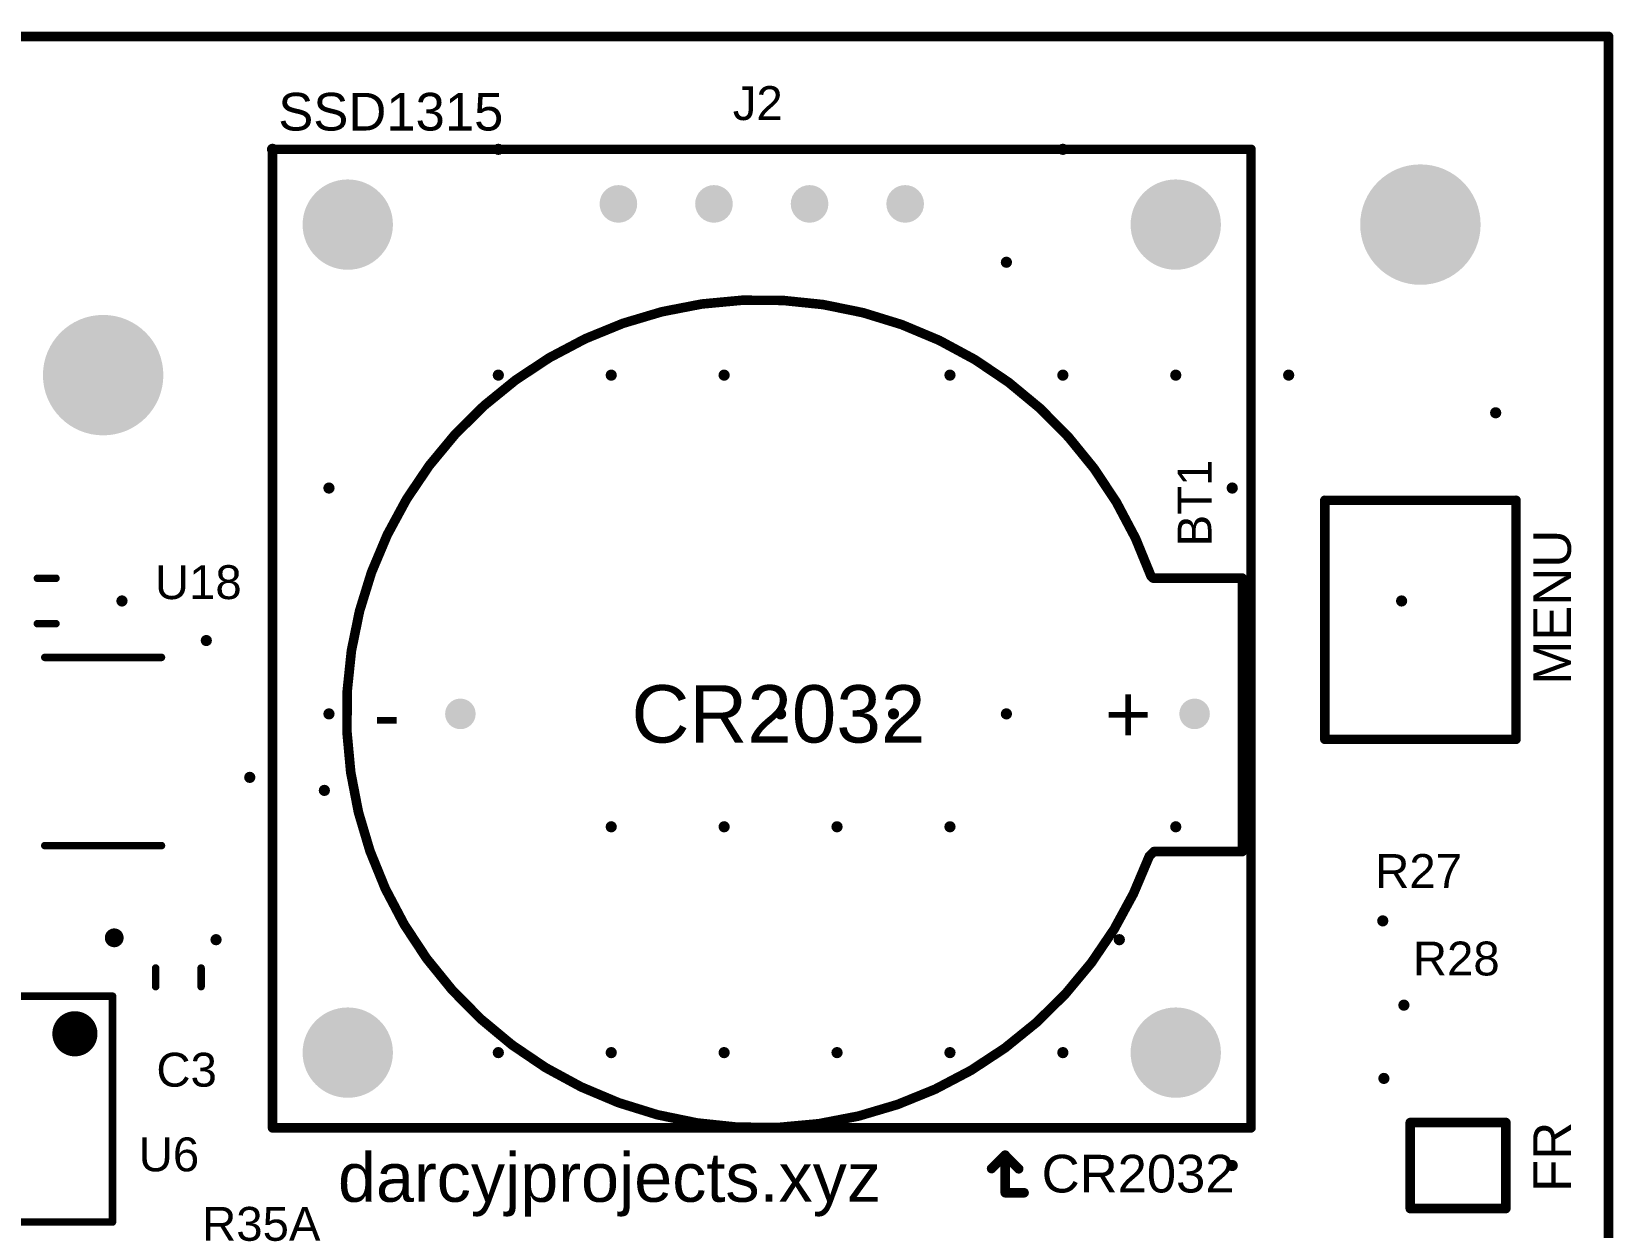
# Model space of a CAD drawing. Header units: inches. Extents: x 10 to 190, y 10 to 91.
# Drawn here: x 148.1 to 190.13, y 58.36 to 90.13 of the extents above; entities that cross this region are included whole.
import ezdxf

# ---------------------------------------------------------------- set-up
doc = ezdxf.new("R2010")
doc.units = ezdxf.units.IN
for name, color, linetype in [('Board Outline', 216, 'Continuous'), ('Pad Holes', 156, 'Continuous'), ('Top Overlay', 2, 'Continuous'), ('Via Holes', 16, 'Continuous')]:
    doc.layers.add(name, color=color, linetype=linetype)
doc.styles.add('Arial', font='', dxfattribs={"height": 0.2})
doc.styles.get('Arial').set_extended_font_data('Arial')

# ---------------------------------------------------------------- blocks, each defined once
blk = doc.blocks.new('OLED_096_SSD1315_45')
at = {"layer": 'Pad Holes'}
h = blk.add_hatch(color=7, dxfattribs=at)
edge = h.paths.add_edge_path()
edge.add_arc((-11, 11), 1.2, 0, 360)
h = blk.add_hatch(color=7, dxfattribs=at)
edge = h.paths.add_edge_path()
edge.add_arc((11, 11), 1.2, 0, 360)
h = blk.add_hatch(color=7, dxfattribs=at)
edge = h.paths.add_edge_path()
edge.add_arc((-3.81, 11.55), 0.5, 0, 360)
h = blk.add_hatch(color=7, dxfattribs=at)
edge = h.paths.add_edge_path()
edge.add_arc((-1.27, 11.55), 0.5, 0, 360)
h = blk.add_hatch(color=7, dxfattribs=at)
edge = h.paths.add_edge_path()
edge.add_arc((1.27, 11.55), 0.5, 0, 360)
h = blk.add_hatch(color=7, dxfattribs=at)
edge = h.paths.add_edge_path()
edge.add_arc((3.81, 11.55), 0.5, 0, 360)
h = blk.add_hatch(color=7, dxfattribs=at)
edge = h.paths.add_edge_path()
edge.add_arc((-11, -11), 1.2, 0, 360)
h = blk.add_hatch(color=7, dxfattribs=at)
edge = h.paths.add_edge_path()
edge.add_arc((11, -11), 1.2, 0, 360)
at = {"layer": 'Top Overlay'}
for points in [[(-13, -13, 0.254, 0.254, 0), (-13, 13, 0.254, 0.254, 0)], [(-13, 13, 0.254, 0.254, 0), (13, 13, 0.254, 0.254, 0)], [(13, -13, 0.254, 0.254, 0), (13, 13, 0.254, 0.254, 0)], [(-13, -13, 0.254, 0.254, 0), (13, -13, 0.254, 0.254, 0)]]:
    blk.add_lwpolyline(points, format="xyseb", dxfattribs=at)
for points in [[(-13.063, 13, 0.127, 0.127, 1), (-12.936, 13, 0.127, 0.127, 1)], [(-13.063, 13, 0.127, 0.127, 1), (-12.936, 13, 0.127, 0.127, 1)], [(12.936, 13, 0.127, 0.127, 1), (13.063, 13, 0.127, 0.127, 1)], [(12.936, 13, 0.127, 0.127, 1), (13.063, 13, 0.127, 0.127, 1)], [(-13.063, -13, 0.127, 0.127, 1), (-12.936, -13, 0.127, 0.127, 1)], [(-13.063, -13, 0.127, 0.127, 1), (-12.936, -13, 0.127, 0.127, 1)], [(12.936, -13, 0.127, 0.127, 1), (13.063, -13, 0.127, 0.127, 1)], [(12.936, -13, 0.127, 0.127, 1), (13.063, -13, 0.127, 0.127, 1)]]:
    blk.add_lwpolyline(points, format="xyseb", close=True, dxfattribs=at)
blk = doc.blocks.new('FP_C04_057_SN_MFG_78')
at = {"layer": 'Top Overlay'}
for points in [[(-1.55, 2.5, 0.2, 0.2, 0), (1.55, 2.5, 0.2, 0.2, 0)], [(-1.55, -2.5, 0.2, 0.2, 0), (1.55, -2.5, 0.2, 0.2, 0)]]:
    blk.add_lwpolyline(points, format="xyseb", dxfattribs=at)
for points in [[(-1.6, 2.5, 0.1, 0.1, 1), (-1.5, 2.5, 0.1, 0.1, 1)], [(1.5, 2.5, 0.1, 0.1, 1), (1.6, 2.5, 0.1, 0.1, 1)], [(-3.975, 1.905, 0.25, 0.25, 1), (-4.225, 1.905, 0.25, 0.25, 1)], [(-4.287, 1.905, 0.125, 0.125, 1), (-4.163, 1.905, 0.125, 0.125, 1)], [(-4.037, 1.905, 0.125, 0.125, 1), (-3.912, 1.905, 0.125, 0.125, 1)], [(-1.6, -2.5, 0.1, 0.1, 1), (-1.5, -2.5, 0.1, 0.1, 1)], [(1.5, -2.5, 0.1, 0.1, 1), (1.6, -2.5, 0.1, 0.1, 1)]]:
    blk.add_lwpolyline(points, format="xyseb", close=True, dxfattribs=at)
blk = doc.blocks.new('W16MK_1_N_98')
at = {"layer": 'Top Overlay'}
for points in [[(-4.425, 5.295, 0.25, 0.25, 1), (-4.675, 5.295, 0.25, 0.25, 1)], [(-4.737, 5.295, 0.125, 0.125, 1), (-4.613, 5.295, 0.125, 0.125, 1)], [(-4.487, 5.295, 0.125, 0.125, 1), (-4.362, 5.295, 0.125, 0.125, 1)], [(-3.05, 5.25, 0.1, 0.1, 1), (-2.95, 5.25, 0.1, 0.1, 1)], [(-3.05, 5.25, 0.1, 0.1, 1), (-2.95, 5.25, 0.1, 0.1, 1)], [(2.95, 5.25, 0.1, 0.1, 1), (3.05, 5.25, 0.1, 0.1, 1)], [(2.95, 5.25, 0.1, 0.1, 1), (3.05, 5.25, 0.1, 0.1, 1)], [(-1.7, 4.25, 0.6, 0.6, 1), (-2.3, 4.25, 0.6, 0.6, 1)], [(-2.45, 4.25, 0.3, 0.3, 1), (-2.15, 4.25, 0.3, 0.3, 1)], [(-1.85, 4.25, 0.3, 0.3, 1), (-1.55, 4.25, 0.3, 0.3, 1)], [(-3.05, -5.25, 0.1, 0.1, 1), (-2.95, -5.25, 0.1, 0.1, 1)], [(-3.05, -5.25, 0.1, 0.1, 1), (-2.95, -5.25, 0.1, 0.1, 1)], [(2.95, -5.25, 0.1, 0.1, 1), (3.05, -5.25, 0.1, 0.1, 1)], [(2.95, -5.25, 0.1, 0.1, 1), (3.05, -5.25, 0.1, 0.1, 1)]]:
    blk.add_lwpolyline(points, format="xyseb", close=True, dxfattribs=at)
for points in [[(3, 5.25, 0.2, 0.2, 0), (-3, 5.25, 0.2, 0.2, 0)], [(-3, -5.25, 0.2, 0.2, 0), (-3, 5.25, 0.2, 0.2, 0)], [(3, -5.25, 0.2, 0.2, 0), (3, 5.25, 0.2, 0.2, 0)], [(3, -5.25, 0.2, 0.2, 0), (-3, -5.25, 0.2, 0.2, 0)]]:
    blk.add_lwpolyline(points, format="xyseb", dxfattribs=at)
blk = doc.blocks.new('3_4_2_5_TACTILE_BUTTON_104')
at = {"layer": 'Top Overlay'}
for points in [[(-1.143, 1.27, 0.254, 0.254, 0), (1.143, 1.27, 0.254, 0.254, 0)], [(-1.143, 1.27, 0.254, 0.254, 0), (-1.143, -1.27, 0.254, 0.254, 0)], [(1.143, 1.27, 0.254, 0.254, 0), (1.143, -1.27, 0.254, 0.254, 0)], [(-1.143, -1.27, 0.254, 0.254, 0), (1.143, -1.27, 0.254, 0.254, 0)]]:
    blk.add_lwpolyline(points, format="xyseb", dxfattribs=at)
for points in [[(-1.2065, 1.27, 0.127, 0.127, 1), (-1.0795, 1.27, 0.127, 0.127, 1)], [(-1.2065, 1.27, 0.127, 0.127, 1), (-1.0795, 1.27, 0.127, 0.127, 1)], [(1.0795, 1.27, 0.127, 0.127, 1), (1.2065, 1.27, 0.127, 0.127, 1)], [(1.0795, 1.27, 0.127, 0.127, 1), (1.2065, 1.27, 0.127, 0.127, 1)], [(-1.2065, -1.27, 0.127, 0.127, 1), (-1.0795, -1.27, 0.127, 0.127, 1)], [(-1.2065, -1.27, 0.127, 0.127, 1), (-1.0795, -1.27, 0.127, 0.127, 1)], [(1.0795, -1.27, 0.127, 0.127, 1), (1.2065, -1.27, 0.127, 0.127, 1)], [(1.0795, -1.27, 0.127, 0.127, 1), (1.2065, -1.27, 0.127, 0.127, 1)]]:
    blk.add_lwpolyline(points, format="xyseb", close=True, dxfattribs=at)
blk = doc.blocks.new('6_6_3_1_TACTILE_BUTTON_107')
at = {"layer": 'Top Overlay'}
for points in [[(3.175, 2.54, 0.254, 0.254, 0), (-3.175, 2.54, 0.254, 0.254, 0)], [(-3.175, -2.54, 0.254, 0.254, 0), (-3.175, 2.54, 0.254, 0.254, 0)], [(3.175, -2.54, 0.254, 0.254, 0), (3.175, 2.54, 0.254, 0.254, 0)], [(-3.175, -2.54, 0.254, 0.254, 0), (3.175, -2.54, 0.254, 0.254, 0)]]:
    blk.add_lwpolyline(points, format="xyseb", dxfattribs=at)
for points in [[(-3.239, 2.54, 0.127, 0.127, 1), (-3.111, 2.54, 0.127, 0.127, 1)], [(-3.239, 2.54, 0.127, 0.127, 1), (-3.111, 2.54, 0.127, 0.127, 1)], [(3.111, 2.54, 0.127, 0.127, 1), (3.239, 2.54, 0.127, 0.127, 1)], [(3.111, 2.54, 0.127, 0.127, 1), (3.239, 2.54, 0.127, 0.127, 1)], [(-3.239, -2.54, 0.127, 0.127, 1), (-3.111, -2.54, 0.127, 0.127, 1)], [(-3.239, -2.54, 0.127, 0.127, 1), (-3.111, -2.54, 0.127, 0.127, 1)], [(3.111, -2.54, 0.127, 0.127, 1), (3.239, -2.54, 0.127, 0.127, 1)], [(3.111, -2.54, 0.127, 0.127, 1), (3.239, -2.54, 0.127, 0.127, 1)]]:
    blk.add_lwpolyline(points, format="xyseb", close=True, dxfattribs=at)
blk = doc.blocks.new('FP_CGA3E_0_3_0_1_IPC_A_208')
at = {"layer": 'Top Overlay'}
for points in [[(0.247, 0.603, 0.2, 0.2, 0), (-0.247, 0.603, 0.2, 0.2, 0)], [(0.247, -0.603, 0.2, 0.2, 0), (-0.247, -0.603, 0.2, 0.2, 0)]]:
    blk.add_lwpolyline(points, format="xyseb", dxfattribs=at)
for points in [[(-0.297, 0.603, 0.1, 0.1, 1), (-0.197, 0.603, 0.1, 0.1, 1)], [(0.197, 0.603, 0.1, 0.1, 1), (0.297, 0.603, 0.1, 0.1, 1)], [(-0.297, -0.603, 0.1, 0.1, 1), (-0.197, -0.603, 0.1, 0.1, 1)], [(0.197, -0.603, 0.1, 0.1, 1), (0.297, -0.603, 0.1, 0.1, 1)]]:
    blk.add_lwpolyline(points, format="xyseb", close=True, dxfattribs=at)
blk = doc.blocks.new('FP_CGA3E_0_3_0_1_IPC_A_234')
at = {"layer": 'Top Overlay'}
for points in [[(-0.247, 0.603, 0.2, 0.2, 0), (0.247, 0.603, 0.2, 0.2, 0)], [(-0.247, -0.603, 0.2, 0.2, 0), (0.247, -0.603, 0.2, 0.2, 0)]]:
    blk.add_lwpolyline(points, format="xyseb", dxfattribs=at)
for points in [[(-0.297, 0.603, 0.1, 0.1, 1), (-0.197, 0.603, 0.1, 0.1, 1)], [(0.197, 0.603, 0.1, 0.1, 1), (0.297, 0.603, 0.1, 0.1, 1)], [(-0.297, -0.603, 0.1, 0.1, 1), (-0.197, -0.603, 0.1, 0.1, 1)], [(0.197, -0.603, 0.1, 0.1, 1), (0.297, -0.603, 0.1, 0.1, 1)]]:
    blk.add_lwpolyline(points, format="xyseb", close=True, dxfattribs=at)
blk = doc.blocks.new('CR2032_HOLDER_TH_236')
at = {"layer": 'Pad Holes'}
h = blk.add_hatch(color=7, dxfattribs=at)
edge = h.paths.add_edge_path()
edge.add_arc((-9.754, 0), 0.406, 0, 360)
h = blk.add_hatch(color=7, dxfattribs=at)
edge = h.paths.add_edge_path()
edge.add_arc((9.754, 0), 0.406, 0, 360)
at = {"layer": 'Top Overlay'}
for points in [[(8.552, -3.779, 0.254, 0.254, -5.733906), (8.593, 3.668, 0.254, 0.254, 0)], [(8.593, 3.668, 0.254, 0.254, 0), (8.653, 3.607, 0.254, 0.254, 0)], [(8.653, 3.607, 0.254, 0.254, 0), (11.024, 3.607, 0.254, 0.254, 0)], [(11.024, 0, 0.254, 0.254, 0), (11.024, 3.607, 0.254, 0.254, 0)], [(11.024, -3.658, 0.254, 0.254, 0), (11.024, -0.051, 0.254, 0.254, 0)], [(8.552, -3.779, 0.254, 0.254, 0), (8.674, -3.658, 0.254, 0.254, 0)], [(8.674, -3.658, 0.254, 0.254, 0), (11.024, -3.658, 0.254, 0.254, 0)]]:
    blk.add_lwpolyline(points, format="xyseb", dxfattribs=at)
for points in [[(8.529, 3.668, 0.127, 0.127, 1), (8.656, 3.668, 0.127, 0.127, 1)], [(8.529, 3.668, 0.127, 0.127, 1), (8.656, 3.668, 0.127, 0.127, 1)], [(8.59, 3.607, 0.127, 0.127, 1), (8.717, 3.607, 0.127, 0.127, 1)], [(8.59, 3.607, 0.127, 0.127, 1), (8.717, 3.607, 0.127, 0.127, 1)], [(10.96, 3.607, 0.127, 0.127, 1), (11.087, 3.607, 0.127, 0.127, 1)], [(10.96, 3.607, 0.127, 0.127, 1), (11.087, 3.607, 0.127, 0.127, 1)], [(10.96, 0, 0.127, 0.127, 1), (11.087, 0, 0.127, 0.127, 1)], [(10.96, -0.051, 0.127, 0.127, 1), (11.087, -0.051, 0.127, 0.127, 1)], [(8.489, -3.779, 0.127, 0.127, 1), (8.616, -3.779, 0.127, 0.127, 1)], [(8.489, -3.779, 0.127, 0.127, 1), (8.616, -3.779, 0.127, 0.127, 1)], [(8.611, -3.658, 0.127, 0.127, 1), (8.738, -3.658, 0.127, 0.127, 1)], [(8.611, -3.658, 0.127, 0.127, 1), (8.738, -3.658, 0.127, 0.127, 1)], [(10.96, -3.658, 0.127, 0.127, 1), (11.087, -3.658, 0.127, 0.127, 1)], [(10.96, -3.658, 0.127, 0.127, 1), (11.087, -3.658, 0.127, 0.127, 1)]]:
    blk.add_lwpolyline(points, format="xyseb", close=True, dxfattribs=at)
at = {"layer": 'Top Overlay', "style": 'Arial'}
for s, p in [('CR2032', (-5.207, -0.762)), ('+', (7.366, -0.762)), ('-', (-12.065, -0.762))]:
    blk.add_text(s, height=1.524, rotation=360, dxfattribs=at).set_placement(p)

msp = doc.modelspace()

# ---------------------------------------------------------------- hatches: boundary and pattern name
at = {"layer": 'Pad Holes'}
h = msp.add_hatch(color=7, dxfattribs=at)
edge = h.paths.add_edge_path()
edge.add_arc((185, 85), 1.6, 0, 360)
h = msp.add_hatch(color=7, dxfattribs=at)
edge = h.paths.add_edge_path()
edge.add_arc((150, 81), 1.6, 0, 360)
at = {"layer": 'Via Holes'}
h = msp.add_hatch(color=7, dxfattribs=at)
edge = h.paths.add_edge_path()
edge.add_arc((154.5, 87), 0.15, 0, 360)
h = msp.add_hatch(color=7, dxfattribs=at)
edge = h.paths.add_edge_path()
edge.add_arc((160.5, 87), 0.15, 0, 360)
h = msp.add_hatch(color=7, dxfattribs=at)
edge = h.paths.add_edge_path()
edge.add_arc((175.5, 87), 0.15, 0, 360)
h = msp.add_hatch(color=7, dxfattribs=at)
edge = h.paths.add_edge_path()
edge.add_arc((174, 84), 0.15, 0, 360)
h = msp.add_hatch(color=7, dxfattribs=at)
edge = h.paths.add_edge_path()
edge.add_arc((160.5, 81), 0.15, 0, 360)
h = msp.add_hatch(color=7, dxfattribs=at)
edge = h.paths.add_edge_path()
edge.add_arc((163.5, 81), 0.15, 0, 360)
h = msp.add_hatch(color=7, dxfattribs=at)
edge = h.paths.add_edge_path()
edge.add_arc((166.5, 81), 0.15, 0, 360)
h = msp.add_hatch(color=7, dxfattribs=at)
edge = h.paths.add_edge_path()
edge.add_arc((172.5, 81), 0.15, 0, 360)
h = msp.add_hatch(color=7, dxfattribs=at)
edge = h.paths.add_edge_path()
edge.add_arc((175.5, 81), 0.15, 0, 360)
h = msp.add_hatch(color=7, dxfattribs=at)
edge = h.paths.add_edge_path()
edge.add_arc((178.5, 81), 0.15, 0, 360)
h = msp.add_hatch(color=7, dxfattribs=at)
edge = h.paths.add_edge_path()
edge.add_arc((181.5, 81), 0.15, 0, 360)
h = msp.add_hatch(color=7, dxfattribs=at)
edge = h.paths.add_edge_path()
edge.add_arc((187, 80), 0.15, 0, 360)
h = msp.add_hatch(color=7, dxfattribs=at)
edge = h.paths.add_edge_path()
edge.add_arc((156, 78), 0.15, 0, 360)
h = msp.add_hatch(color=7, dxfattribs=at)
edge = h.paths.add_edge_path()
edge.add_arc((180, 78), 0.15, 0, 360)
h = msp.add_hatch(color=7, dxfattribs=at)
edge = h.paths.add_edge_path()
edge.add_arc((150.5, 75), 0.15, 0, 360)
h = msp.add_hatch(color=7, dxfattribs=at)
edge = h.paths.add_edge_path()
edge.add_arc((184.5, 75), 0.15, 0, 360)
h = msp.add_hatch(color=7, dxfattribs=at)
edge = h.paths.add_edge_path()
edge.add_arc((152.741, 73.949), 0.15, 0, 360)
h = msp.add_hatch(color=7, dxfattribs=at)
edge = h.paths.add_edge_path()
edge.add_arc((156, 72), 0.15, 0, 360)
h = msp.add_hatch(color=7, dxfattribs=at)
edge = h.paths.add_edge_path()
edge.add_arc((168, 72), 0.15, 0, 360)
h = msp.add_hatch(color=7, dxfattribs=at)
edge = h.paths.add_edge_path()
edge.add_arc((171, 72), 0.15, 0, 360)
h = msp.add_hatch(color=7, dxfattribs=at)
edge = h.paths.add_edge_path()
edge.add_arc((174, 72), 0.15, 0, 360)
h = msp.add_hatch(color=7, dxfattribs=at)
edge = h.paths.add_edge_path()
edge.add_arc((153.896, 70.313), 0.15, 0, 360)
h = msp.add_hatch(color=7, dxfattribs=at)
edge = h.paths.add_edge_path()
edge.add_arc((155.878, 69.967), 0.15, 0, 360)
h = msp.add_hatch(color=7, dxfattribs=at)
edge = h.paths.add_edge_path()
edge.add_arc((163.5, 69), 0.15, 0, 360)
h = msp.add_hatch(color=7, dxfattribs=at)
edge = h.paths.add_edge_path()
edge.add_arc((166.5, 69), 0.15, 0, 360)
h = msp.add_hatch(color=7, dxfattribs=at)
edge = h.paths.add_edge_path()
edge.add_arc((169.5, 69), 0.15, 0, 360)
h = msp.add_hatch(color=7, dxfattribs=at)
edge = h.paths.add_edge_path()
edge.add_arc((172.5, 69), 0.15, 0, 360)
h = msp.add_hatch(color=7, dxfattribs=at)
edge = h.paths.add_edge_path()
edge.add_arc((178.5, 69), 0.15, 0, 360)
h = msp.add_hatch(color=7, dxfattribs=at)
edge = h.paths.add_edge_path()
edge.add_arc((184, 66.5), 0.15, 0, 360)
h = msp.add_hatch(color=7, dxfattribs=at)
edge = h.paths.add_edge_path()
edge.add_arc((153, 66), 0.15, 0, 360)
h = msp.add_hatch(color=7, dxfattribs=at)
edge = h.paths.add_edge_path()
edge.add_arc((177, 66), 0.15, 0, 360)
h = msp.add_hatch(color=7, dxfattribs=at)
edge = h.paths.add_edge_path()
edge.add_arc((184.562, 64.261), 0.15, 0, 360)
h = msp.add_hatch(color=7, dxfattribs=at)
edge = h.paths.add_edge_path()
edge.add_arc((160.5, 63), 0.15, 0, 360)
h = msp.add_hatch(color=7, dxfattribs=at)
edge = h.paths.add_edge_path()
edge.add_arc((163.5, 63), 0.15, 0, 360)
h = msp.add_hatch(color=7, dxfattribs=at)
edge = h.paths.add_edge_path()
edge.add_arc((166.5, 63), 0.15, 0, 360)
h = msp.add_hatch(color=7, dxfattribs=at)
edge = h.paths.add_edge_path()
edge.add_arc((169.5, 63), 0.15, 0, 360)
h = msp.add_hatch(color=7, dxfattribs=at)
edge = h.paths.add_edge_path()
edge.add_arc((172.5, 63), 0.15, 0, 360)
h = msp.add_hatch(color=7, dxfattribs=at)
edge = h.paths.add_edge_path()
edge.add_arc((175.5, 63), 0.15, 0, 360)
h = msp.add_hatch(color=7, dxfattribs=at)
edge = h.paths.add_edge_path()
edge.add_arc((184.03, 62.314), 0.15, 0, 360)
h = msp.add_hatch(color=7, dxfattribs=at)
edge = h.paths.add_edge_path()
edge.add_arc((180, 60), 0.15, 0, 360)

# ---------------------------------------------------------------- linework, layer by layer
at = {"layer": 'Board Outline'}
for points in [[(10, 90, 0.254, 0.254, 0), (190, 90, 0.254, 0.254, 0)], [(190, 10, 0.254, 0.254, 0), (190, 90, 0.254, 0.254, 0)]]:
    msp.add_lwpolyline(points, format="xyseb", dxfattribs=at)
msp.add_lwpolyline([(189.937, 90, 0.127, 0.127, 1), (190.064, 90, 0.127, 0.127, 1)], format="xyseb", close=True, dxfattribs=at)
msp.add_lwpolyline([(189.937, 90, 0.127, 0.127, 1), (190.064, 90, 0.127, 0.127, 1)], format="xyseb", close=True, dxfattribs=at)
at = {"layer": 'Top Overlay'}
for points in [[(173.607, 59.919, 0.254, 0.254, 0), (173.964, 60.276, 0.254, 0.254, 0)], [(173.969, 59.776, 0.254, 0.254, 0), (173.969, 60.276, 0.254, 0.254, 0)], [(173.969, 60.27, 0.254, 0.254, 0), (174.326, 59.913, 0.254, 0.254, 0)], [(173.969, 59.276, 0.254, 0.254, 0), (173.969, 59.776, 0.254, 0.254, 0)], [(173.969, 59.276, 0.254, 0.254, 0), (174.469, 59.276, 0.254, 0.254, 0)]]:
    msp.add_lwpolyline(points, format="xyseb", dxfattribs=at)
for points in [[(173.9, 60.276, 0.127, 0.127, 1), (174.027, 60.276, 0.127, 0.127, 1)], [(173.906, 60.276, 0.127, 0.127, 1), (174.033, 60.276, 0.127, 0.127, 1)], [(173.906, 60.27, 0.127, 0.127, 1), (174.033, 60.27, 0.127, 0.127, 1)], [(173.543, 59.919, 0.127, 0.127, 1), (173.67, 59.919, 0.127, 0.127, 1)], [(173.906, 59.776, 0.127, 0.127, 1), (174.033, 59.776, 0.127, 0.127, 1)], [(173.906, 59.776, 0.127, 0.127, 1), (174.033, 59.776, 0.127, 0.127, 1)], [(174.263, 59.913, 0.127, 0.127, 1), (174.39, 59.913, 0.127, 0.127, 1)], [(173.906, 59.276, 0.127, 0.127, 1), (174.033, 59.276, 0.127, 0.127, 1)], [(173.906, 59.276, 0.127, 0.127, 1), (174.033, 59.276, 0.127, 0.127, 1)], [(174.406, 59.276, 0.127, 0.127, 1), (174.533, 59.276, 0.127, 0.127, 1)]]:
    msp.add_lwpolyline(points, format="xyseb", close=True, dxfattribs=at)

# ---------------------------------------------------------------- block references
for name, p in [('OLED_096_SSD1315_45', (167.5, 74)), ('CR2032_HOLDER_TH_236', (169.246, 72)), ('FP_C04_057_SN_MFG_78', (150, 71))]:
    msp.add_blockref(name, p)
for name, p, rotation in [('6_6_3_1_TACTILE_BUTTON_107', (185, 74.5), 270), ('FP_CGA3E_0_3_0_1_IPC_A_208', (148.5, 75), 180), ('W16MK_1_N_98', (145, 61.5), 270), ('FP_CGA3E_0_3_0_1_IPC_A_234', (152, 65), 90), ('3_4_2_5_TACTILE_BUTTON_104', (186, 60), 90)]:
    msp.add_blockref(name, p, dxfattribs=dict(rotation=rotation))

# ---------------------------------------------------------------- texts
at = {"layer": 'Top Overlay', "style": 'Arial'}
for s, height, p in [('J2', 0.9, (166.73, 87.778)), ('SSD1315', 1, (154.653, 87.5)), ('U18', 0.9, (151.375, 75.05)), ('R27', 0.9, (183.799, 67.375)), ('R28', 0.9, (184.8, 65.05)), ('C3', 0.9, (151.415, 62.095)), ('U6', 0.9, (150.945, 59.846)), ('darcyjprojects.xyz', 1.3, (156.239, 59.036)), ('R35A', 0.9, (152.63, 58))]:
    msp.add_text(s, height=height, dxfattribs=at).set_placement(p)
for s, height, rotation, p in [('BT1', 0.9, 90, (179.45, 76.45)), ('MENU', 1, 90, (189, 72.779)), ('FR', 1, 90, (189, 59.3)), ('CR2032', 1, 360, (174.937, 59.284))]:
    msp.add_text(s, height=height, rotation=rotation, dxfattribs=at).set_placement(p)

doc.saveas('drawing.dxf')
